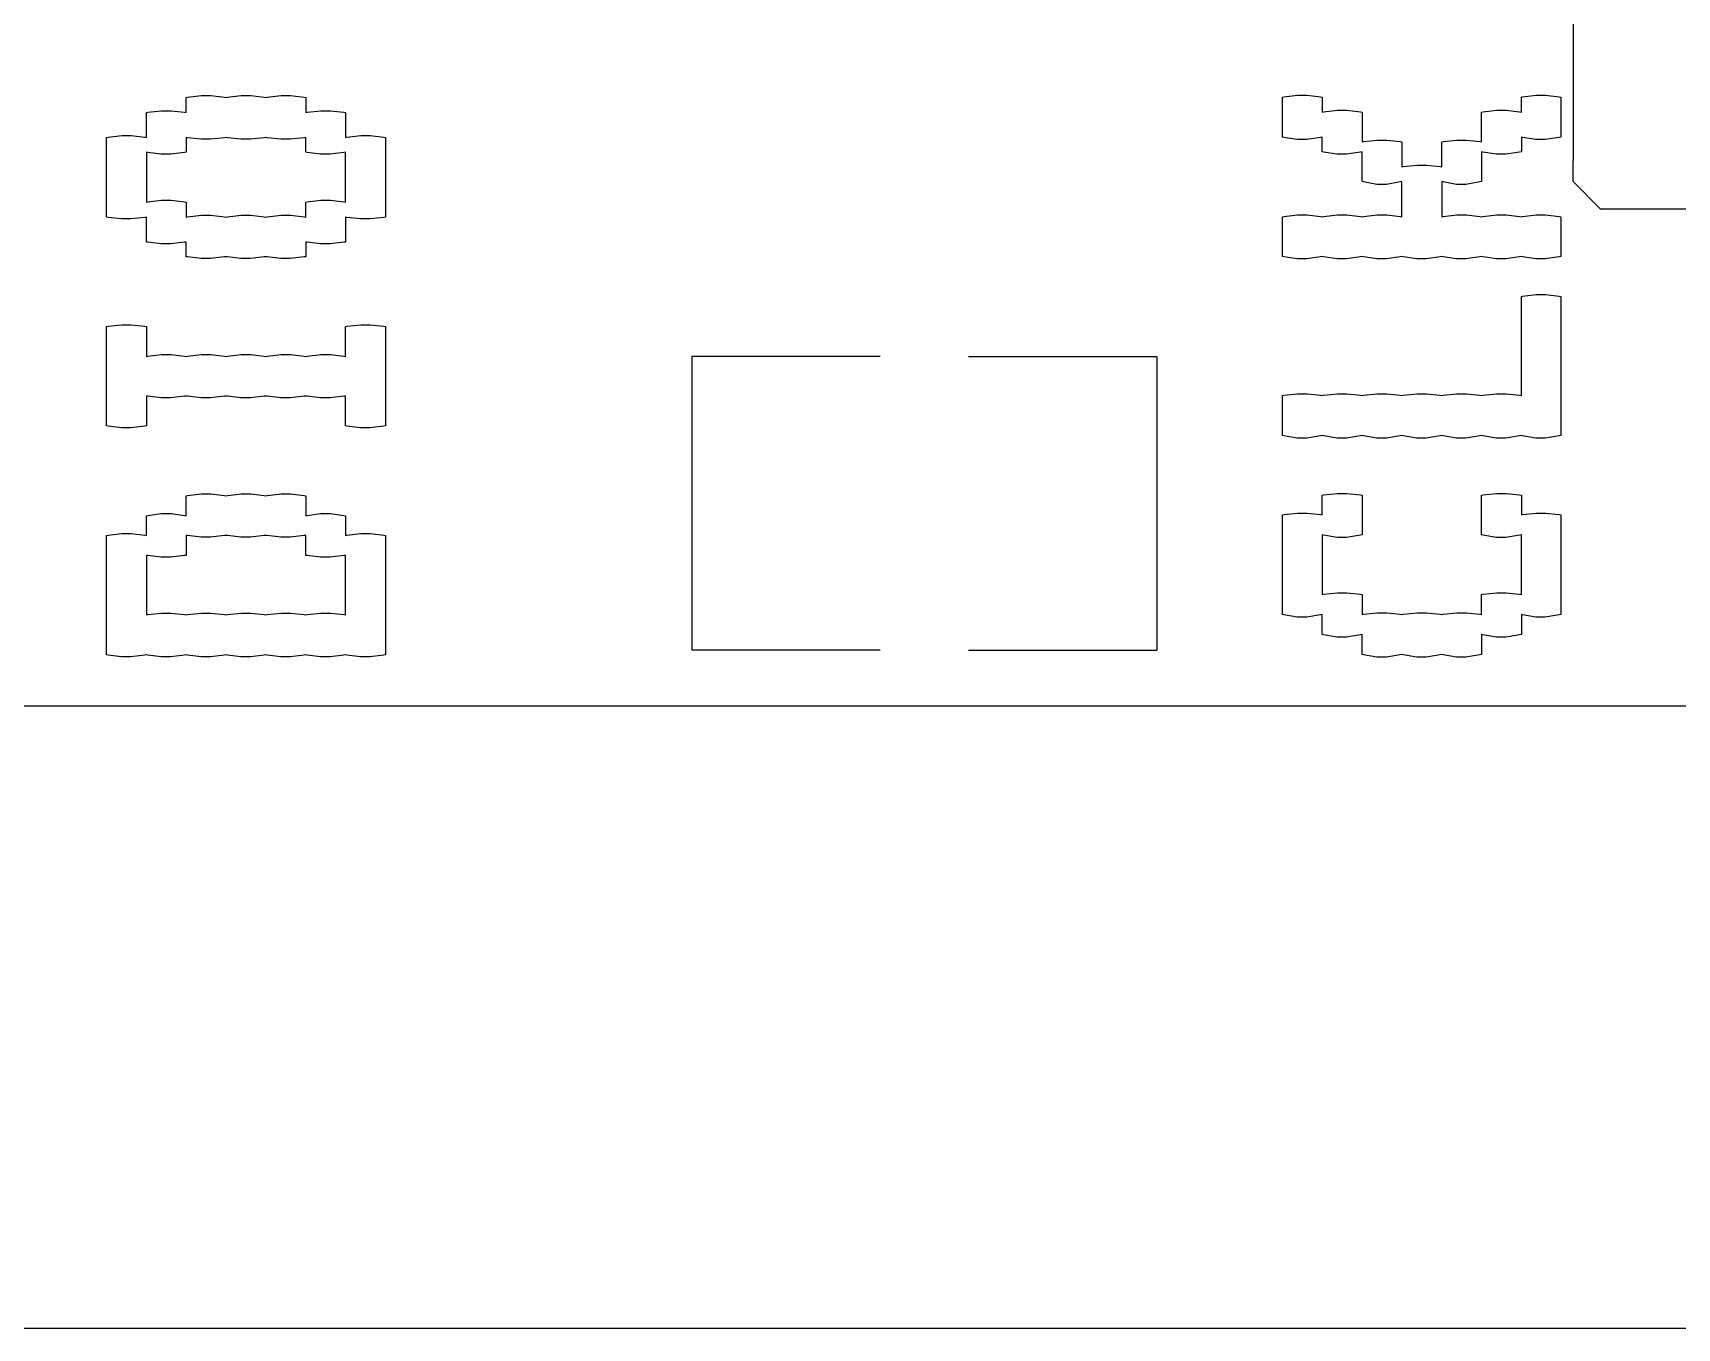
# Model space of a CAD drawing. Extents: x 0 to 132, y 0 to 98.
# Drawn here: x 73.11 to 79.82, y 27.76 to 33.05 of the extents above; entities that cross this region are included whole.
import ezdxf

# ---------------------------------------------------------------- set-up
doc = ezdxf.new("R2010")
doc.units = 0
doc.layers.get('0').update_dxf_attribs({"linetype": 'CONTINUOUS'})

msp = doc.modelspace()

# ---------------------------------------------------------------- linework, layer by layer
at = {"color": 0}
for p, q in [((79.3958, 33.3279), (79.3958, 32.5286)), ((73.7334, 32.7849), (73.7387, 32.7863)), ((73.7334, 32.7243), (73.7334, 32.7849)), ((73.7387, 32.7863), (73.7955, 32.7932)), ((73.7955, 32.7932), (73.8145, 32.7932)), ((73.8145, 32.7932), (73.8339, 32.7932)), ((73.8339, 32.7932), (73.889, 32.7863)), ((73.889, 32.7863), (73.896, 32.7849)), ((73.896, 32.7849), (73.9013, 32.7863)), ((73.9013, 32.7863), (73.9581, 32.7932)), ((73.9581, 32.7932), (73.9771, 32.7932)), ((73.9771, 32.7932), (73.9965, 32.7932)), ((73.9965, 32.7932), (74.0516, 32.7863)), ((74.0516, 32.7863), (74.0586, 32.7849)), ((74.0586, 32.7849), (74.0639, 32.7863)), ((74.0639, 32.7863), (74.1204, 32.7932)), ((74.1204, 32.7932), (74.1398, 32.7932)), ((74.1398, 32.7932), (74.1592, 32.7932)), ((74.1592, 32.7932), (74.2142, 32.7863)), ((74.2142, 32.7863), (74.2213, 32.7849)), ((74.2213, 32.7849), (74.2213, 32.7243)), ((78.2091, 32.7863), (78.2147, 32.7877)), ((78.2091, 32.6237), (78.2091, 32.7863)), ((78.2147, 32.7877), (78.2712, 32.7945)), ((78.2712, 32.7945), (78.2906, 32.7945)), ((78.2906, 32.7945), (78.3096, 32.7945)), ((78.3096, 32.7945), (78.365, 32.7877)), ((78.365, 32.7877), (78.3717, 32.7863)), ((78.3717, 32.7863), (78.3717, 32.7256)), ((79.1849, 32.7863), (79.1891, 32.7877)), ((79.1849, 32.7256), (79.1849, 32.7863)), ((79.1891, 32.7877), (79.2455, 32.7945)), ((79.2455, 32.7945), (79.2649, 32.7945)), ((79.2649, 32.7945), (79.284, 32.7945)), ((79.284, 32.7945), (79.339, 32.7877)), ((79.339, 32.7877), (79.3461, 32.7863)), ((79.3461, 32.7863), (79.3461, 32.6237)), ((73.5707, 32.7243), (73.5764, 32.7256)), ((73.5707, 32.6223), (73.5707, 32.7243)), ((73.5764, 32.7256), (73.6328, 32.7312)), ((73.6328, 32.7312), (73.6519, 32.7312)), ((73.6519, 32.7312), (73.6713, 32.7312)), ((73.6713, 32.7312), (73.7263, 32.7256)), ((73.7263, 32.7256), (73.7334, 32.7243)), ((74.2213, 32.7243), (74.2266, 32.7256)), ((74.2266, 32.7256), (74.283, 32.7312)), ((74.283, 32.7312), (74.3024, 32.7312)), ((74.3024, 32.7312), (74.3218, 32.7312)), ((74.3218, 32.7312), (74.3768, 32.7256)), ((74.3768, 32.7256), (74.3839, 32.7243)), ((74.3839, 32.7243), (74.3839, 32.6223)), ((78.3717, 32.7256), (78.3773, 32.727)), ((78.3773, 32.727), (78.4338, 32.7339)), ((78.4338, 32.7339), (78.4532, 32.7339)), ((78.4532, 32.7339), (78.4722, 32.7339)), ((78.4722, 32.7339), (78.5276, 32.727)), ((78.5276, 32.727), (78.5343, 32.7256)), ((78.5343, 32.7256), (78.5343, 32.6044)), ((79.0222, 32.7256), (79.0279, 32.727)), ((79.0222, 32.6044), (79.0222, 32.7256)), ((79.0279, 32.727), (79.0843, 32.7339)), ((79.0843, 32.7339), (79.1034, 32.7339)), ((79.1034, 32.7339), (79.1228, 32.7339)), ((79.1228, 32.7339), (79.1778, 32.727)), ((79.1778, 32.727), (79.1849, 32.7256)), ((73.4138, 32.6237), (73.4702, 32.6306)), ((73.4702, 32.6306), (73.4893, 32.6306)), ((73.4893, 32.6306), (73.5087, 32.6306)), ((73.5087, 32.6306), (73.5637, 32.6237)), ((74.3892, 32.6237), (74.4456, 32.6306)), ((74.4456, 32.6306), (74.465, 32.6306)), ((74.465, 32.6306), (74.4844, 32.6306)), ((74.4844, 32.6306), (74.5395, 32.6237)), ((73.4081, 32.6223), (73.4138, 32.6237)), ((73.4081, 32.2971), (73.4081, 32.6223)), ((73.5637, 32.6237), (73.5707, 32.6223)), ((73.5764, 32.5603), (73.5707, 32.5617)), ((73.5707, 32.5617), (73.5707, 32.3577)), ((73.7334, 32.5617), (73.7263, 32.5603)), ((73.7387, 32.6209), (73.7334, 32.6223)), ((73.7334, 32.6223), (73.7334, 32.5617)), ((73.7941, 32.6154), (73.7387, 32.6209)), ((73.8145, 32.6154), (73.7941, 32.6154)), ((73.8325, 32.6154), (73.8145, 32.6154)), ((73.889, 32.6209), (73.8325, 32.6154)), ((73.896, 32.6223), (73.889, 32.6209)), ((73.9013, 32.6209), (73.896, 32.6223)), ((73.9567, 32.6154), (73.9013, 32.6209)), ((73.9771, 32.6154), (73.9567, 32.6154)), ((73.9951, 32.6154), (73.9771, 32.6154)), ((74.0516, 32.6209), (73.9951, 32.6154)), ((74.0586, 32.6223), (74.0516, 32.6209)), ((74.0639, 32.6209), (74.0586, 32.6223)), ((74.1193, 32.6154), (74.0639, 32.6209)), ((74.1398, 32.6154), (74.1193, 32.6154)), ((74.1578, 32.6154), (74.1398, 32.6154)), ((74.2142, 32.6209), (74.1578, 32.6154)), ((74.2213, 32.6223), (74.2142, 32.6209)), ((74.2213, 32.5617), (74.2213, 32.6223)), ((74.2266, 32.5603), (74.2213, 32.5617)), ((74.3839, 32.5617), (74.3768, 32.5603)), ((74.3839, 32.6223), (74.3892, 32.6237)), ((74.3839, 32.3577), (74.3839, 32.5617)), ((74.5395, 32.6237), (74.5465, 32.6223)), ((74.5465, 32.6223), (74.5465, 32.2971)), ((78.2147, 32.6223), (78.2091, 32.6237)), ((78.2697, 32.614), (78.2147, 32.6223)), ((78.2906, 32.614), (78.2697, 32.614)), ((78.3086, 32.614), (78.2906, 32.614)), ((78.365, 32.6223), (78.3086, 32.614)), ((78.3717, 32.6237), (78.365, 32.6223)), ((78.3717, 32.563), (78.3717, 32.6237)), ((78.3773, 32.5617), (78.3717, 32.563)), ((78.4324, 32.5534), (78.3773, 32.5617)), ((78.5276, 32.5617), (78.4712, 32.5534)), ((78.5343, 32.563), (78.5276, 32.5617)), ((78.5343, 32.6044), (78.54, 32.6058)), ((78.5343, 32.4418), (78.5343, 32.563)), ((78.54, 32.6058), (78.5964, 32.6113)), ((78.5964, 32.6113), (78.6158, 32.6113)), ((78.6158, 32.6113), (78.6349, 32.6113)), ((78.6349, 32.6113), (78.6903, 32.6058)), ((78.6903, 32.6058), (78.697, 32.6044)), ((78.697, 32.6044), (78.697, 32.5024)), ((78.8596, 32.6044), (78.8652, 32.6058)), ((78.8596, 32.5024), (78.8596, 32.6044)), ((78.8652, 32.6058), (78.9217, 32.6113)), ((78.9217, 32.6113), (78.9411, 32.6113)), ((78.9411, 32.6113), (78.9601, 32.6113)), ((78.9601, 32.6113), (79.0152, 32.6058)), ((79.0152, 32.6058), (79.0222, 32.6044)), ((79.0279, 32.5617), (79.0222, 32.563)), ((79.0222, 32.563), (79.0222, 32.4418)), ((79.0829, 32.5534), (79.0279, 32.5617)), ((79.1778, 32.5617), (79.1214, 32.5534)), ((79.1849, 32.563), (79.1778, 32.5617)), ((79.1891, 32.6223), (79.1849, 32.6237)), ((79.1849, 32.6237), (79.1849, 32.563)), ((79.2441, 32.614), (79.1891, 32.6223)), ((79.2649, 32.614), (79.2441, 32.614)), ((79.2826, 32.614), (79.2649, 32.614)), ((79.339, 32.6223), (79.2826, 32.614)), ((79.3461, 32.6237), (79.339, 32.6223)), ((73.6314, 32.5534), (73.5764, 32.5603)), ((73.6519, 32.5534), (73.6314, 32.5534)), ((73.6699, 32.5534), (73.6519, 32.5534)), ((73.7263, 32.5603), (73.6699, 32.5534)), ((74.2819, 32.5534), (74.2266, 32.5603)), ((74.3024, 32.5534), (74.2819, 32.5534)), ((74.3204, 32.5534), (74.3024, 32.5534)), ((74.3768, 32.5603), (74.3204, 32.5534)), ((78.4532, 32.5534), (78.4324, 32.5534)), ((78.4712, 32.5534), (78.4532, 32.5534)), ((78.697, 32.5024), (78.7026, 32.5038)), ((78.7026, 32.5038), (78.759, 32.5093)), ((78.759, 32.5093), (78.7785, 32.5093)), ((78.7785, 32.5093), (78.7975, 32.5093)), ((78.7975, 32.5093), (78.8529, 32.5038)), ((78.8529, 32.5038), (78.8596, 32.5024)), ((79.1034, 32.5534), (79.0829, 32.5534)), ((79.1214, 32.5534), (79.1034, 32.5534)), ((79.3958, 32.479), (79.3958, 32.5286)), ((78.54, 32.4404), (78.5343, 32.4418)), ((78.595, 32.4308), (78.54, 32.4404)), ((78.6158, 32.4308), (78.595, 32.4308)), ((78.6335, 32.4308), (78.6158, 32.4308)), ((78.6903, 32.4404), (78.6335, 32.4308)), ((78.697, 32.4418), (78.6903, 32.4404)), ((78.697, 32.2985), (78.697, 32.4418)), ((78.8652, 32.4404), (78.8596, 32.4418)), ((78.8596, 32.4418), (78.8596, 32.2985)), ((78.9203, 32.4308), (78.8652, 32.4404)), ((78.9411, 32.4308), (78.9203, 32.4308)), ((78.9587, 32.4308), (78.9411, 32.4308)), ((79.0152, 32.4404), (78.9587, 32.4308)), ((79.0222, 32.4418), (79.0152, 32.4404)), ((79.3958, 32.4418), (79.3958, 32.479)), ((79.5073, 32.3288), (79.3958, 32.4418)), ((73.5764, 32.3591), (73.6328, 32.366)), ((73.6328, 32.366), (73.6519, 32.366)), ((73.6519, 32.366), (73.6713, 32.366)), ((73.6713, 32.366), (73.7263, 32.3591)), ((74.2266, 32.3591), (74.283, 32.366)), ((74.283, 32.366), (74.3024, 32.366)), ((74.3024, 32.366), (74.3218, 32.366)), ((74.3218, 32.366), (74.3768, 32.3591)), ((73.4138, 32.2957), (73.4081, 32.2971)), ((73.4688, 32.2902), (73.4138, 32.2957)), ((73.5637, 32.2957), (73.5072, 32.2902)), ((73.5707, 32.2971), (73.5637, 32.2957)), ((73.5707, 32.3577), (73.5764, 32.3591)), ((73.5707, 32.1951), (73.5707, 32.2971)), ((73.7263, 32.3591), (73.7334, 32.3577)), ((73.7334, 32.3577), (73.7334, 32.2971)), ((73.7334, 32.2971), (73.7387, 32.2985)), ((73.7387, 32.2985), (73.7955, 32.3053)), ((73.7955, 32.3053), (73.8145, 32.3053)), ((73.8145, 32.3053), (73.8339, 32.3053)), ((73.8339, 32.3053), (73.889, 32.2985)), ((73.889, 32.2985), (73.896, 32.2971)), ((73.896, 32.2971), (73.9013, 32.2985)), ((73.9013, 32.2985), (73.9581, 32.3053)), ((73.9581, 32.3053), (73.9771, 32.3053)), ((73.9771, 32.3053), (73.9965, 32.3053)), ((73.9965, 32.3053), (74.0516, 32.2985)), ((74.0516, 32.2985), (74.0586, 32.2971)), ((74.0586, 32.2971), (74.0639, 32.2985)), ((74.0639, 32.2985), (74.1204, 32.3053)), ((74.1204, 32.3053), (74.1398, 32.3053)), ((74.1398, 32.3053), (74.1592, 32.3053)), ((74.1592, 32.3053), (74.2142, 32.2985)), ((74.2142, 32.2985), (74.2213, 32.2971)), ((74.2213, 32.3577), (74.2266, 32.3591)), ((74.2213, 32.2971), (74.2213, 32.3577)), ((74.3768, 32.3591), (74.3839, 32.3577)), ((74.3892, 32.2957), (74.3839, 32.2971)), ((74.3839, 32.2971), (74.3839, 32.1951)), ((74.4442, 32.2902), (74.3892, 32.2957)), ((74.5395, 32.2957), (74.483, 32.2902)), ((74.5465, 32.2971), (74.5395, 32.2957)), ((78.2091, 32.2985), (78.2147, 32.2998)), ((78.2091, 32.1359), (78.2091, 32.2985)), ((78.2147, 32.2998), (78.2712, 32.3067)), ((78.2712, 32.3067), (78.2906, 32.3067)), ((78.2906, 32.3067), (78.3096, 32.3067)), ((78.3096, 32.3067), (78.365, 32.2998)), ((78.365, 32.2998), (78.3717, 32.2985)), ((78.3717, 32.2985), (78.3773, 32.2998)), ((78.3773, 32.2998), (78.4338, 32.3067)), ((78.4338, 32.3067), (78.4532, 32.3067)), ((78.4532, 32.3067), (78.4722, 32.3067)), ((78.4722, 32.3067), (78.5276, 32.2998)), ((78.5276, 32.2998), (78.5343, 32.2985)), ((78.5343, 32.2985), (78.54, 32.2998)), ((78.54, 32.2998), (78.5964, 32.3067)), ((78.5964, 32.3067), (78.6158, 32.3067)), ((78.6158, 32.3067), (78.6349, 32.3067)), ((78.6349, 32.3067), (78.6903, 32.2998)), ((78.6903, 32.2998), (78.697, 32.2985)), ((78.8596, 32.2985), (78.8652, 32.2998)), ((78.8652, 32.2998), (78.9217, 32.3067)), ((78.9217, 32.3067), (78.9411, 32.3067)), ((78.9411, 32.3067), (78.9601, 32.3067)), ((78.9601, 32.3067), (79.0152, 32.2998)), ((79.0152, 32.2998), (79.0222, 32.2985)), ((79.0222, 32.2985), (79.0279, 32.2998)), ((79.0279, 32.2998), (79.0843, 32.3067)), ((79.0843, 32.3067), (79.1034, 32.3067)), ((79.1034, 32.3067), (79.1228, 32.3067)), ((79.1228, 32.3067), (79.1778, 32.2998)), ((79.1778, 32.2998), (79.1849, 32.2985)), ((79.1849, 32.2985), (79.1891, 32.2998)), ((79.1891, 32.2998), (79.2455, 32.3067)), ((79.2455, 32.3067), (79.2649, 32.3067)), ((79.2649, 32.3067), (79.284, 32.3067)), ((79.284, 32.3067), (79.339, 32.2998)), ((79.339, 32.2998), (79.3461, 32.2985)), ((79.3461, 32.2985), (79.3461, 32.1359)), ((79.5457, 32.3288), (79.5073, 32.3288)), ((80.1659, 32.3288), (79.5457, 32.3288)), ((73.4893, 32.2902), (73.4688, 32.2902)), ((73.5072, 32.2902), (73.4893, 32.2902)), ((74.465, 32.2902), (74.4442, 32.2902)), ((74.483, 32.2902), (74.465, 32.2902)), ((73.5764, 32.1951), (73.5707, 32.1951)), ((73.6314, 32.1882), (73.5764, 32.1951)), ((73.6519, 32.1882), (73.6314, 32.1882)), ((73.6699, 32.1882), (73.6519, 32.1882)), ((73.7263, 32.1951), (73.6699, 32.1882)), ((73.7334, 32.1951), (73.7263, 32.1951)), ((73.7334, 32.1345), (73.7334, 32.1951)), ((74.2266, 32.1951), (74.2213, 32.1951)), ((74.2213, 32.1951), (74.2213, 32.1345)), ((74.2819, 32.1882), (74.2266, 32.1951)), ((74.3024, 32.1882), (74.2819, 32.1882)), ((74.3204, 32.1882), (74.3024, 32.1882)), ((74.3768, 32.1951), (74.3204, 32.1882)), ((74.3839, 32.1951), (74.3768, 32.1951)), ((73.7387, 32.1345), (73.7334, 32.1345)), ((73.7941, 32.1276), (73.7387, 32.1345)), ((73.8145, 32.1276), (73.7941, 32.1276)), ((73.8325, 32.1276), (73.8145, 32.1276)), ((73.889, 32.1345), (73.8325, 32.1276)), ((73.896, 32.1345), (73.889, 32.1345)), ((73.9013, 32.1345), (73.896, 32.1345)), ((73.9567, 32.1276), (73.9013, 32.1345)), ((73.9771, 32.1276), (73.9567, 32.1276)), ((73.9951, 32.1276), (73.9771, 32.1276)), ((74.0516, 32.1345), (73.9951, 32.1276)), ((74.0586, 32.1345), (74.0516, 32.1345)), ((74.0639, 32.1345), (74.0586, 32.1345)), ((74.1193, 32.1276), (74.0639, 32.1345)), ((74.1398, 32.1276), (74.1193, 32.1276)), ((74.1578, 32.1276), (74.1398, 32.1276)), ((74.2142, 32.1345), (74.1578, 32.1276)), ((74.2213, 32.1345), (74.2142, 32.1345)), ((78.2147, 32.1345), (78.2091, 32.1359)), ((78.2697, 32.1262), (78.2147, 32.1345)), ((78.2906, 32.1262), (78.2697, 32.1262)), ((78.3086, 32.1262), (78.2906, 32.1262)), ((78.365, 32.1345), (78.3086, 32.1262)), ((78.3717, 32.1359), (78.365, 32.1345)), ((78.3773, 32.1345), (78.3717, 32.1359)), ((78.4324, 32.1262), (78.3773, 32.1345)), ((78.4532, 32.1262), (78.4324, 32.1262)), ((78.4712, 32.1262), (78.4532, 32.1262)), ((78.5276, 32.1345), (78.4712, 32.1262)), ((78.5343, 32.1359), (78.5276, 32.1345)), ((78.54, 32.1345), (78.5343, 32.1359)), ((78.595, 32.1262), (78.54, 32.1345)), ((78.6158, 32.1262), (78.595, 32.1262)), ((78.6335, 32.1262), (78.6158, 32.1262)), ((78.6903, 32.1345), (78.6335, 32.1262)), ((78.697, 32.1359), (78.6903, 32.1345)), ((78.7026, 32.1345), (78.697, 32.1359)), ((78.7576, 32.1262), (78.7026, 32.1345)), ((78.7785, 32.1262), (78.7576, 32.1262)), ((78.7961, 32.1262), (78.7785, 32.1262)), ((78.8529, 32.1345), (78.7961, 32.1262)), ((78.8596, 32.1359), (78.8529, 32.1345)), ((78.8652, 32.1345), (78.8596, 32.1359)), ((78.9203, 32.1262), (78.8652, 32.1345)), ((78.9411, 32.1262), (78.9203, 32.1262)), ((78.9587, 32.1262), (78.9411, 32.1262)), ((79.0152, 32.1345), (78.9587, 32.1262)), ((79.0222, 32.1359), (79.0152, 32.1345)), ((79.0279, 32.1345), (79.0222, 32.1359)), ((79.0829, 32.1262), (79.0279, 32.1345)), ((79.1034, 32.1262), (79.0829, 32.1262)), ((79.1214, 32.1262), (79.1034, 32.1262)), ((79.1778, 32.1345), (79.1214, 32.1262)), ((79.1849, 32.1359), (79.1778, 32.1345)), ((79.1891, 32.1345), (79.1849, 32.1359)), ((79.2441, 32.1262), (79.1891, 32.1345)), ((79.2649, 32.1262), (79.2441, 32.1262)), ((79.2826, 32.1262), (79.2649, 32.1262)), ((79.339, 32.1345), (79.2826, 32.1262)), ((79.3461, 32.1359), (79.339, 32.1345)), ((79.1849, 31.9732), (79.1891, 31.9746)), ((79.1849, 31.5681), (79.1849, 31.9732)), ((79.1891, 31.9746), (79.2455, 31.9815)), ((79.2455, 31.9815), (79.2649, 31.9815)), ((79.2649, 31.9815), (79.284, 31.9815)), ((79.284, 31.9815), (79.339, 31.9746)), ((79.339, 31.9746), (79.3461, 31.9732)), ((79.3461, 31.9732), (79.3461, 31.4055)), ((73.4081, 31.8506), (73.4138, 31.852)), ((73.4081, 31.4441), (73.4081, 31.8506)), ((73.4138, 31.852), (73.4702, 31.8575)), ((73.4702, 31.8575), (73.4893, 31.8575)), ((73.4893, 31.8575), (73.5087, 31.8575)), ((73.5087, 31.8575), (73.5637, 31.852)), ((73.5637, 31.852), (73.5707, 31.8506)), ((73.5707, 31.8506), (73.5707, 31.728)), ((74.3839, 31.8506), (74.3892, 31.852)), ((74.3839, 31.728), (74.3839, 31.8506)), ((74.3892, 31.852), (74.4456, 31.8575)), ((74.4456, 31.8575), (74.465, 31.8575)), ((74.465, 31.8575), (74.4844, 31.8575)), ((74.4844, 31.8575), (74.5395, 31.852)), ((74.5395, 31.852), (74.5465, 31.8506)), ((74.5465, 31.8506), (74.5465, 31.4441)), ((73.5707, 31.728), (73.5764, 31.7293)), ((73.5764, 31.7293), (73.6328, 31.7362)), ((73.6328, 31.7362), (73.6519, 31.7362)), ((73.6519, 31.7362), (73.6713, 31.7362)), ((73.6713, 31.7362), (73.7263, 31.7293)), ((73.7263, 31.7293), (73.7334, 31.728)), ((73.7334, 31.728), (73.7387, 31.7293)), ((73.7387, 31.7293), (73.7955, 31.7362)), ((73.7955, 31.7362), (73.8145, 31.7362)), ((73.8145, 31.7362), (73.8339, 31.7362)), ((73.8339, 31.7362), (73.889, 31.7293)), ((73.889, 31.7293), (73.896, 31.728)), ((73.896, 31.728), (73.9013, 31.7293)), ((73.9013, 31.7293), (73.9581, 31.7362)), ((73.9581, 31.7362), (73.9771, 31.7362)), ((73.9771, 31.7362), (73.9965, 31.7362)), ((73.9965, 31.7362), (74.0516, 31.7293)), ((74.0516, 31.7293), (74.0586, 31.728)), ((74.0586, 31.728), (74.0639, 31.7293)), ((74.0639, 31.7293), (74.1204, 31.7362)), ((74.1204, 31.7362), (74.1398, 31.7362)), ((74.1398, 31.7362), (74.1592, 31.7362)), ((74.1592, 31.7362), (74.2142, 31.7293)), ((74.2142, 31.7293), (74.2213, 31.728)), ((74.2213, 31.728), (74.2266, 31.7293)), ((74.2266, 31.7293), (74.283, 31.7362)), ((74.283, 31.7362), (74.3024, 31.7362)), ((74.3024, 31.7362), (74.3218, 31.7362)), ((74.3218, 31.7362), (74.3768, 31.7293)), ((74.3768, 31.7293), (74.3839, 31.728)), ((75.7975, 31.728), (75.7975, 30.5277)), ((76.5665, 31.728), (75.7975, 31.728)), ((76.9278, 31.728), (77.6965, 31.728)), ((77.6965, 31.728), (77.6965, 30.5277)), ((73.5764, 31.5654), (73.5707, 31.5654)), ((73.5707, 31.5654), (73.5707, 31.4441)), ((73.6314, 31.5584), (73.5764, 31.5654)), ((73.6519, 31.5584), (73.6314, 31.5584)), ((73.6699, 31.5584), (73.6519, 31.5584)), ((73.7263, 31.5654), (73.6699, 31.5584)), ((73.7334, 31.5654), (73.7263, 31.5654)), ((73.7387, 31.5654), (73.7334, 31.5654)), ((73.7941, 31.5584), (73.7387, 31.5654)), ((73.8145, 31.5584), (73.7941, 31.5584)), ((73.8325, 31.5584), (73.8145, 31.5584)), ((73.889, 31.5654), (73.8325, 31.5584)), ((73.896, 31.5654), (73.889, 31.5654)), ((73.9013, 31.5654), (73.896, 31.5654)), ((73.9567, 31.5584), (73.9013, 31.5654)), ((73.9771, 31.5584), (73.9567, 31.5584)), ((73.9951, 31.5584), (73.9771, 31.5584)), ((74.0516, 31.5654), (73.9951, 31.5584)), ((74.0586, 31.5654), (74.0516, 31.5654)), ((74.0639, 31.5654), (74.0586, 31.5654)), ((74.1193, 31.5584), (74.0639, 31.5654)), ((74.1398, 31.5584), (74.1193, 31.5584)), ((74.1578, 31.5584), (74.1398, 31.5584)), ((74.2142, 31.5654), (74.1578, 31.5584)), ((74.2213, 31.5654), (74.2142, 31.5654)), ((74.2266, 31.5654), (74.2213, 31.5654)), ((74.2819, 31.5584), (74.2266, 31.5654)), ((74.3024, 31.5584), (74.2819, 31.5584)), ((74.3204, 31.5584), (74.3024, 31.5584)), ((74.3768, 31.5654), (74.3204, 31.5584)), ((74.3839, 31.5654), (74.3768, 31.5654)), ((74.3839, 31.4441), (74.3839, 31.5654)), ((78.2091, 31.5681), (78.2147, 31.5695)), ((78.2091, 31.4055), (78.2091, 31.5681)), ((78.2147, 31.5695), (78.2712, 31.575)), ((78.2712, 31.575), (78.2906, 31.575)), ((78.2906, 31.575), (78.3096, 31.575)), ((78.3096, 31.575), (78.365, 31.5695)), ((78.365, 31.5695), (78.3717, 31.5681)), ((78.3717, 31.5681), (78.3773, 31.5695)), ((78.3773, 31.5695), (78.4338, 31.575)), ((78.4338, 31.575), (78.4532, 31.575)), ((78.4532, 31.575), (78.4722, 31.575)), ((78.4722, 31.575), (78.5276, 31.5695)), ((78.5276, 31.5695), (78.5343, 31.5681)), ((78.5343, 31.5681), (78.54, 31.5695)), ((78.54, 31.5695), (78.5964, 31.575)), ((78.5964, 31.575), (78.6158, 31.575)), ((78.6158, 31.575), (78.6349, 31.575)), ((78.6349, 31.575), (78.6903, 31.5695)), ((78.6903, 31.5695), (78.697, 31.5681)), ((78.697, 31.5681), (78.7026, 31.5695)), ((78.7026, 31.5695), (78.759, 31.575)), ((78.759, 31.575), (78.7785, 31.575)), ((78.7785, 31.575), (78.7975, 31.575)), ((78.7975, 31.575), (78.8529, 31.5695)), ((78.8529, 31.5695), (78.8596, 31.5681)), ((78.8596, 31.5681), (78.8652, 31.5695)), ((78.8652, 31.5695), (78.9217, 31.575)), ((78.9217, 31.575), (78.9411, 31.575)), ((78.9411, 31.575), (78.9601, 31.575)), ((78.9601, 31.575), (79.0152, 31.5695)), ((79.0152, 31.5695), (79.0222, 31.5681)), ((79.0222, 31.5681), (79.0279, 31.5695)), ((79.0279, 31.5695), (79.0843, 31.575)), ((79.0843, 31.575), (79.1034, 31.575)), ((79.1034, 31.575), (79.1228, 31.575)), ((79.1228, 31.575), (79.1778, 31.5695)), ((79.1778, 31.5695), (79.1849, 31.5681)), ((73.4138, 31.4427), (73.4081, 31.4441)), ((73.4688, 31.4358), (73.4138, 31.4427)), ((73.4893, 31.4358), (73.4688, 31.4358)), ((73.5072, 31.4358), (73.4893, 31.4358)), ((73.5637, 31.4427), (73.5072, 31.4358)), ((73.5707, 31.4441), (73.5637, 31.4427)), ((74.3892, 31.4427), (74.3839, 31.4441)), ((74.4442, 31.4358), (74.3892, 31.4427)), ((74.465, 31.4358), (74.4442, 31.4358)), ((74.483, 31.4358), (74.465, 31.4358)), ((74.5395, 31.4427), (74.483, 31.4358)), ((74.5465, 31.4441), (74.5395, 31.4427)), ((78.2147, 31.4041), (78.2091, 31.4055)), ((78.2697, 31.3945), (78.2147, 31.4041)), ((78.2906, 31.3945), (78.2697, 31.3945)), ((78.3086, 31.3945), (78.2906, 31.3945)), ((78.365, 31.4041), (78.3086, 31.3945)), ((78.3717, 31.4055), (78.365, 31.4041)), ((78.3773, 31.4041), (78.3717, 31.4055)), ((78.4324, 31.3945), (78.3773, 31.4041)), ((78.4532, 31.3945), (78.4324, 31.3945)), ((78.4712, 31.3945), (78.4532, 31.3945)), ((78.5276, 31.4041), (78.4712, 31.3945)), ((78.5343, 31.4055), (78.5276, 31.4041)), ((78.54, 31.4041), (78.5343, 31.4055)), ((78.595, 31.3945), (78.54, 31.4041)), ((78.6158, 31.3945), (78.595, 31.3945)), ((78.6335, 31.3945), (78.6158, 31.3945)), ((78.6903, 31.4041), (78.6335, 31.3945)), ((78.697, 31.4055), (78.6903, 31.4041)), ((78.7026, 31.4041), (78.697, 31.4055)), ((78.7576, 31.3945), (78.7026, 31.4041)), ((78.7785, 31.3945), (78.7576, 31.3945)), ((78.7961, 31.3945), (78.7785, 31.3945)), ((78.8529, 31.4041), (78.7961, 31.3945)), ((78.8596, 31.4055), (78.8529, 31.4041)), ((78.8652, 31.4041), (78.8596, 31.4055)), ((78.9203, 31.3945), (78.8652, 31.4041)), ((78.9411, 31.3945), (78.9203, 31.3945)), ((78.9587, 31.3945), (78.9411, 31.3945)), ((79.0152, 31.4041), (78.9587, 31.3945)), ((79.0222, 31.4055), (79.0152, 31.4041)), ((79.0279, 31.4041), (79.0222, 31.4055)), ((79.0829, 31.3945), (79.0279, 31.4041)), ((79.1034, 31.3945), (79.0829, 31.3945)), ((79.1214, 31.3945), (79.1034, 31.3945)), ((79.1778, 31.4041), (79.1214, 31.3945)), ((79.1849, 31.4055), (79.1778, 31.4041)), ((79.1891, 31.4041), (79.1849, 31.4055)), ((79.2441, 31.3945), (79.1891, 31.4041)), ((79.2649, 31.3945), (79.2441, 31.3945)), ((79.2826, 31.3945), (79.2649, 31.3945)), ((79.339, 31.4041), (79.2826, 31.3945)), ((79.3461, 31.4055), (79.339, 31.4041)), ((73.7334, 31.1588), (73.7387, 31.1602)), ((73.7334, 31.0775), (73.7334, 31.1588)), ((73.7387, 31.1602), (73.7955, 31.1671)), ((73.7955, 31.1671), (73.8145, 31.1671)), ((73.8145, 31.1671), (73.8339, 31.1671)), ((73.8339, 31.1671), (73.889, 31.1602)), ((73.889, 31.1602), (73.896, 31.1588)), ((73.896, 31.1588), (73.9013, 31.1602)), ((73.9013, 31.1602), (73.9581, 31.1671)), ((73.9581, 31.1671), (73.9771, 31.1671)), ((73.9771, 31.1671), (73.9965, 31.1671)), ((73.9965, 31.1671), (74.0516, 31.1602)), ((74.0516, 31.1602), (74.0586, 31.1588)), ((74.0586, 31.1588), (74.0639, 31.1602)), ((74.0639, 31.1602), (74.1204, 31.1671)), ((74.1204, 31.1671), (74.1398, 31.1671)), ((74.1398, 31.1671), (74.1592, 31.1671)), ((74.1592, 31.1671), (74.2142, 31.1602)), ((74.2142, 31.1602), (74.2213, 31.1588)), ((74.2213, 31.1588), (74.2213, 31.0775)), ((78.3717, 31.1616), (78.3773, 31.1629)), ((78.3717, 31.0803), (78.3717, 31.1616)), ((78.3773, 31.1629), (78.4338, 31.1685)), ((78.4338, 31.1685), (78.4532, 31.1685)), ((78.4532, 31.1685), (78.4722, 31.1685)), ((78.4722, 31.1685), (78.5276, 31.1629)), ((78.5276, 31.1629), (78.5343, 31.1616)), ((78.5343, 31.1616), (78.5343, 30.999)), ((79.0222, 31.1616), (79.0279, 31.1629)), ((79.0222, 30.999), (79.0222, 31.1616)), ((79.0279, 31.1629), (79.0843, 31.1685)), ((79.0843, 31.1685), (79.1034, 31.1685)), ((79.1034, 31.1685), (79.1228, 31.1685)), ((79.1228, 31.1685), (79.1778, 31.1629)), ((79.1778, 31.1629), (79.1849, 31.1616)), ((79.1849, 31.1616), (79.1849, 31.0803)), ((73.5764, 31.0789), (73.6328, 31.0858)), ((73.6328, 31.0858), (73.6519, 31.0858)), ((73.6519, 31.0858), (73.6713, 31.0858)), ((73.6713, 31.0858), (73.7263, 31.0789)), ((74.2266, 31.0789), (74.283, 31.0858)), ((74.283, 31.0858), (74.3024, 31.0858)), ((74.3024, 31.0858), (74.3218, 31.0858)), ((74.3218, 31.0858), (74.3768, 31.0789)), ((78.2147, 31.0817), (78.2712, 31.0872)), ((78.2712, 31.0872), (78.2906, 31.0872)), ((78.2906, 31.0872), (78.3096, 31.0872)), ((78.3096, 31.0872), (78.365, 31.0817)), ((79.1891, 31.0817), (79.2455, 31.0872)), ((79.2455, 31.0872), (79.2649, 31.0872)), ((79.2649, 31.0872), (79.284, 31.0872)), ((79.284, 31.0872), (79.339, 31.0817)), ((73.5707, 31.0775), (73.5764, 31.0789)), ((73.5707, 30.9962), (73.5707, 31.0775)), ((73.7263, 31.0789), (73.7334, 31.0775)), ((74.2213, 31.0775), (74.2266, 31.0789)), ((74.3768, 31.0789), (74.3839, 31.0775)), ((74.3839, 31.0775), (74.3839, 30.9962)), ((78.2091, 31.0803), (78.2147, 31.0817)), ((78.2091, 30.6737), (78.2091, 31.0803)), ((78.365, 31.0817), (78.3717, 31.0803)), ((79.1849, 31.0803), (79.1891, 31.0817)), ((79.339, 31.0817), (79.3461, 31.0803)), ((79.3461, 31.0803), (79.3461, 30.6737)), ((73.4081, 30.9962), (73.4138, 30.9976)), ((73.4081, 30.5098), (73.4081, 30.9962)), ((73.4138, 30.9976), (73.4702, 31.0045)), ((73.4702, 31.0045), (73.4893, 31.0045)), ((73.4893, 31.0045), (73.5087, 31.0045)), ((73.5087, 31.0045), (73.5637, 30.9976)), ((73.5637, 30.9976), (73.5707, 30.9962)), ((73.7387, 30.9962), (73.7334, 30.9962)), ((73.7334, 30.9962), (73.7334, 30.9149)), ((73.7941, 30.9893), (73.7387, 30.9962)), ((73.8145, 30.9893), (73.7941, 30.9893)), ((73.8325, 30.9893), (73.8145, 30.9893)), ((73.889, 30.9962), (73.8325, 30.9893)), ((73.896, 30.9962), (73.889, 30.9962)), ((73.9013, 30.9962), (73.896, 30.9962)), ((73.9567, 30.9893), (73.9013, 30.9962)), ((73.9771, 30.9893), (73.9567, 30.9893)), ((73.9951, 30.9893), (73.9771, 30.9893)), ((74.0516, 30.9962), (73.9951, 30.9893)), ((74.0586, 30.9962), (74.0516, 30.9962)), ((74.0639, 30.9962), (74.0586, 30.9962)), ((74.1193, 30.9893), (74.0639, 30.9962)), ((74.1398, 30.9893), (74.1193, 30.9893)), ((74.1578, 30.9893), (74.1398, 30.9893)), ((74.2142, 30.9962), (74.1578, 30.9893)), ((74.2213, 30.9962), (74.2142, 30.9962)), ((74.2213, 30.9149), (74.2213, 30.9962)), ((74.3839, 30.9962), (74.3892, 30.9976)), ((74.3892, 30.9976), (74.4456, 31.0045)), ((74.4456, 31.0045), (74.465, 31.0045)), ((74.465, 31.0045), (74.4844, 31.0045)), ((74.4844, 31.0045), (74.5395, 30.9976)), ((74.5395, 30.9976), (74.5465, 30.9962)), ((74.5465, 30.9962), (74.5465, 30.5098)), ((78.3773, 30.9976), (78.3717, 30.999)), ((78.3717, 30.999), (78.3717, 30.7551)), ((78.4324, 30.9879), (78.3773, 30.9976)), ((78.4532, 30.9879), (78.4324, 30.9879)), ((78.4712, 30.9879), (78.4532, 30.9879)), ((78.5276, 30.9976), (78.4712, 30.9879)), ((78.5343, 30.999), (78.5276, 30.9976)), ((79.0279, 30.9976), (79.0222, 30.999)), ((79.0829, 30.9879), (79.0279, 30.9976)), ((79.1034, 30.9879), (79.0829, 30.9879)), ((79.1214, 30.9879), (79.1034, 30.9879)), ((79.1778, 30.9976), (79.1214, 30.9879)), ((79.1849, 30.999), (79.1778, 30.9976)), ((79.1849, 30.7551), (79.1849, 30.999)), ((73.5764, 30.9149), (73.5707, 30.9149)), ((73.5707, 30.9149), (73.5707, 30.6724)), ((73.6314, 30.908), (73.5764, 30.9149)), ((73.6519, 30.908), (73.6314, 30.908)), ((73.6699, 30.908), (73.6519, 30.908)), ((73.7263, 30.9149), (73.6699, 30.908)), ((73.7334, 30.9149), (73.7263, 30.9149)), ((74.2266, 30.9149), (74.2213, 30.9149)), ((74.2819, 30.908), (74.2266, 30.9149)), ((74.3024, 30.908), (74.2819, 30.908)), ((74.3204, 30.908), (74.3024, 30.908)), ((74.3768, 30.9149), (74.3204, 30.908)), ((74.3839, 30.9149), (74.3768, 30.9149)), ((74.3839, 30.6724), (74.3839, 30.9149)), ((78.3717, 30.7551), (78.3773, 30.7564)), ((78.3773, 30.7564), (78.4338, 30.7619)), ((78.4338, 30.7619), (78.4532, 30.7619)), ((78.4532, 30.7619), (78.4722, 30.7619)), ((78.4722, 30.7619), (78.5276, 30.7564)), ((78.5276, 30.7564), (78.5343, 30.7551)), ((78.5343, 30.7551), (78.5343, 30.6737)), ((79.0222, 30.7551), (79.0279, 30.7564)), ((79.0222, 30.6737), (79.0222, 30.7551)), ((79.0279, 30.7564), (79.0843, 30.7619)), ((79.0843, 30.7619), (79.1034, 30.7619)), ((79.1034, 30.7619), (79.1228, 30.7619)), ((79.1228, 30.7619), (79.1778, 30.7564)), ((79.1778, 30.7564), (79.1849, 30.7551)), ((73.5707, 30.6724), (73.5764, 30.6737)), ((73.5764, 30.6737), (73.6328, 30.6792)), ((73.6328, 30.6792), (73.6519, 30.6792)), ((73.6519, 30.6792), (73.6713, 30.6792)), ((73.6713, 30.6792), (73.7263, 30.6737)), ((73.7263, 30.6737), (73.7334, 30.6724)), ((73.7334, 30.6724), (73.7387, 30.6737)), ((73.7387, 30.6737), (73.7955, 30.6792)), ((73.7955, 30.6792), (73.8145, 30.6792)), ((73.8145, 30.6792), (73.8339, 30.6792)), ((73.8339, 30.6792), (73.889, 30.6737)), ((73.889, 30.6737), (73.896, 30.6724)), ((73.896, 30.6724), (73.9013, 30.6737)), ((73.9013, 30.6737), (73.9581, 30.6792)), ((73.9581, 30.6792), (73.9771, 30.6792)), ((73.9771, 30.6792), (73.9965, 30.6792)), ((73.9965, 30.6792), (74.0516, 30.6737)), ((74.0516, 30.6737), (74.0586, 30.6724)), ((74.0586, 30.6724), (74.0639, 30.6737)), ((74.0639, 30.6737), (74.1204, 30.6792)), ((74.1204, 30.6792), (74.1398, 30.6792)), ((74.1398, 30.6792), (74.1592, 30.6792)), ((74.1592, 30.6792), (74.2142, 30.6737)), ((74.2142, 30.6737), (74.2213, 30.6724)), ((74.2213, 30.6724), (74.2266, 30.6737)), ((74.2266, 30.6737), (74.283, 30.6792)), ((74.283, 30.6792), (74.3024, 30.6792)), ((74.3024, 30.6792), (74.3218, 30.6792)), ((74.3218, 30.6792), (74.3768, 30.6737)), ((74.3768, 30.6737), (74.3839, 30.6724)), ((78.2147, 30.6724), (78.2091, 30.6737)), ((78.2697, 30.6627), (78.2147, 30.6724)), ((78.2906, 30.6627), (78.2697, 30.6627)), ((78.3086, 30.6627), (78.2906, 30.6627)), ((78.365, 30.6724), (78.3086, 30.6627)), ((78.3717, 30.6737), (78.365, 30.6724)), ((78.3717, 30.5925), (78.3717, 30.6737)), ((78.5343, 30.6737), (78.54, 30.6751)), ((78.54, 30.6751), (78.5964, 30.6807)), ((78.5964, 30.6807), (78.6158, 30.6807)), ((78.6158, 30.6807), (78.6349, 30.6807)), ((78.6349, 30.6807), (78.6903, 30.6751)), ((78.6903, 30.6751), (78.697, 30.6737)), ((78.697, 30.6737), (78.7026, 30.6751)), ((78.7026, 30.6751), (78.759, 30.6807)), ((78.759, 30.6807), (78.7785, 30.6807)), ((78.7785, 30.6807), (78.7975, 30.6807)), ((78.7975, 30.6807), (78.8529, 30.6751)), ((78.8529, 30.6751), (78.8596, 30.6737)), ((78.8596, 30.6737), (78.8652, 30.6751)), ((78.8652, 30.6751), (78.9217, 30.6807)), ((78.9217, 30.6807), (78.9411, 30.6807)), ((78.9411, 30.6807), (78.9601, 30.6807)), ((78.9601, 30.6807), (79.0152, 30.6751)), ((79.0152, 30.6751), (79.0222, 30.6737)), ((79.1891, 30.6724), (79.1849, 30.6737)), ((79.1849, 30.6737), (79.1849, 30.5925)), ((79.2441, 30.6627), (79.1891, 30.6724)), ((79.2649, 30.6627), (79.2441, 30.6627)), ((79.2826, 30.6627), (79.2649, 30.6627)), ((79.339, 30.6724), (79.2826, 30.6627)), ((79.3461, 30.6737), (79.339, 30.6724)), ((78.3773, 30.5911), (78.3717, 30.5925)), ((78.4324, 30.5814), (78.3773, 30.5911)), ((78.4532, 30.5814), (78.4324, 30.5814)), ((78.4712, 30.5814), (78.4532, 30.5814)), ((78.5276, 30.5911), (78.4712, 30.5814)), ((78.5343, 30.5925), (78.5276, 30.5911)), ((78.5343, 30.5111), (78.5343, 30.5925)), ((79.0279, 30.5911), (79.0222, 30.5925)), ((79.0222, 30.5925), (79.0222, 30.5111)), ((79.0829, 30.5814), (79.0279, 30.5911)), ((79.1034, 30.5814), (79.0829, 30.5814)), ((79.1214, 30.5814), (79.1034, 30.5814)), ((79.1778, 30.5911), (79.1214, 30.5814)), ((79.1849, 30.5925), (79.1778, 30.5911)), ((73.4138, 30.5084), (73.4081, 30.5098)), ((73.4688, 30.5015), (73.4138, 30.5084)), ((73.4893, 30.5015), (73.4688, 30.5015)), ((73.5072, 30.5015), (73.4893, 30.5015)), ((73.5637, 30.5084), (73.5072, 30.5015)), ((73.5707, 30.5098), (73.5637, 30.5084)), ((73.5764, 30.5084), (73.5707, 30.5098)), ((73.6314, 30.5015), (73.5764, 30.5084)), ((73.6519, 30.5015), (73.6314, 30.5015)), ((73.6699, 30.5015), (73.6519, 30.5015)), ((73.7263, 30.5084), (73.6699, 30.5015)), ((73.7334, 30.5098), (73.7263, 30.5084)), ((73.7387, 30.5084), (73.7334, 30.5098)), ((73.7941, 30.5015), (73.7387, 30.5084)), ((73.8145, 30.5015), (73.7941, 30.5015)), ((73.8325, 30.5015), (73.8145, 30.5015)), ((73.889, 30.5084), (73.8325, 30.5015)), ((73.896, 30.5098), (73.889, 30.5084)), ((73.9013, 30.5084), (73.896, 30.5098)), ((73.9567, 30.5015), (73.9013, 30.5084)), ((73.9771, 30.5015), (73.9567, 30.5015)), ((73.9951, 30.5015), (73.9771, 30.5015)), ((74.0516, 30.5084), (73.9951, 30.5015)), ((74.0586, 30.5098), (74.0516, 30.5084)), ((74.0639, 30.5084), (74.0586, 30.5098)), ((74.1193, 30.5015), (74.0639, 30.5084)), ((74.1398, 30.5015), (74.1193, 30.5015)), ((74.1578, 30.5015), (74.1398, 30.5015)), ((74.2142, 30.5084), (74.1578, 30.5015)), ((74.2213, 30.5098), (74.2142, 30.5084)), ((74.2266, 30.5084), (74.2213, 30.5098)), ((74.2819, 30.5015), (74.2266, 30.5084)), ((74.3024, 30.5015), (74.2819, 30.5015)), ((74.3204, 30.5015), (74.3024, 30.5015)), ((74.3768, 30.5084), (74.3204, 30.5015)), ((74.3839, 30.5098), (74.3768, 30.5084)), ((74.3892, 30.5084), (74.3839, 30.5098)), ((74.4442, 30.5015), (74.3892, 30.5084)), ((74.465, 30.5015), (74.4442, 30.5015)), ((74.483, 30.5015), (74.465, 30.5015)), ((74.5395, 30.5084), (74.483, 30.5015)), ((74.5465, 30.5098), (74.5395, 30.5084)), ((76.5665, 30.5277), (75.7975, 30.5277)), ((76.9278, 30.5277), (77.6965, 30.5277)), ((78.54, 30.5098), (78.5343, 30.5111)), ((78.595, 30.5001), (78.54, 30.5098)), ((78.6158, 30.5001), (78.595, 30.5001)), ((78.6335, 30.5001), (78.6158, 30.5001)), ((78.6903, 30.5098), (78.6335, 30.5001)), ((78.697, 30.5111), (78.6903, 30.5098)), ((78.7026, 30.5098), (78.697, 30.5111)), ((78.7576, 30.5001), (78.7026, 30.5098)), ((78.7785, 30.5001), (78.7576, 30.5001)), ((78.7961, 30.5001), (78.7785, 30.5001)), ((78.8529, 30.5098), (78.7961, 30.5001)), ((78.8596, 30.5111), (78.8529, 30.5098)), ((78.8652, 30.5098), (78.8596, 30.5111)), ((78.9203, 30.5001), (78.8652, 30.5098)), ((78.9411, 30.5001), (78.9203, 30.5001)), ((78.9587, 30.5001), (78.9411, 30.5001)), ((79.0152, 30.5098), (78.9587, 30.5001)), ((79.0222, 30.5111), (79.0152, 30.5098)), ((82.8957, 30.2989), (72.1018, 30.2989)), ((70.1957, 27.7592), (82.8957, 27.7592))]:
    msp.add_line(p, q, dxfattribs=at)

doc.saveas('drawing.dxf')
